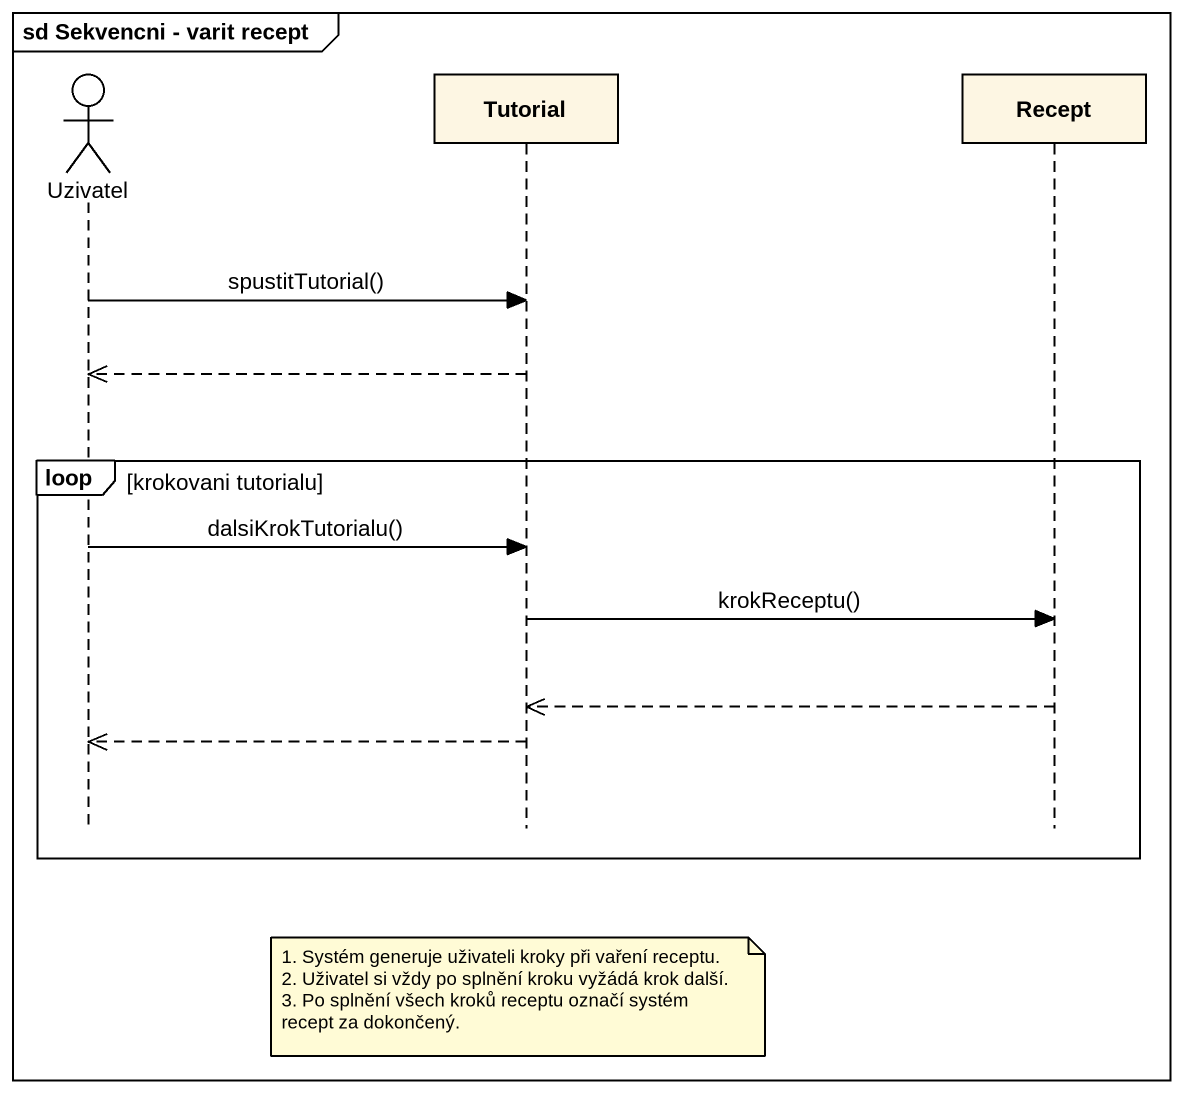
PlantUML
@startuml
mainframe sd Sekvencni - varit recept
hide footbox
actor Uzivatel
participant Tutorial
participant Recept

Uzivatel -> Tutorial : spustitTutorial()
Tutorial -->> Uzivatel
loop krokovani tutorialu
  Uzivatel -> Tutorial : dalsiKrokTutorialu()
  Tutorial -> Recept : krokReceptu()
  Recept -->> Tutorial
  Tutorial -->> Uzivatel
end
note over Tutorial
  1. Systém generuje uživateli kroky při vaření receptu.
  2. Uživatel si vždy po splnění kroku vyžádá krok další.
  3. Po splnění všech kroků receptu označí systém recept za dokončený.
end note
@enduml
